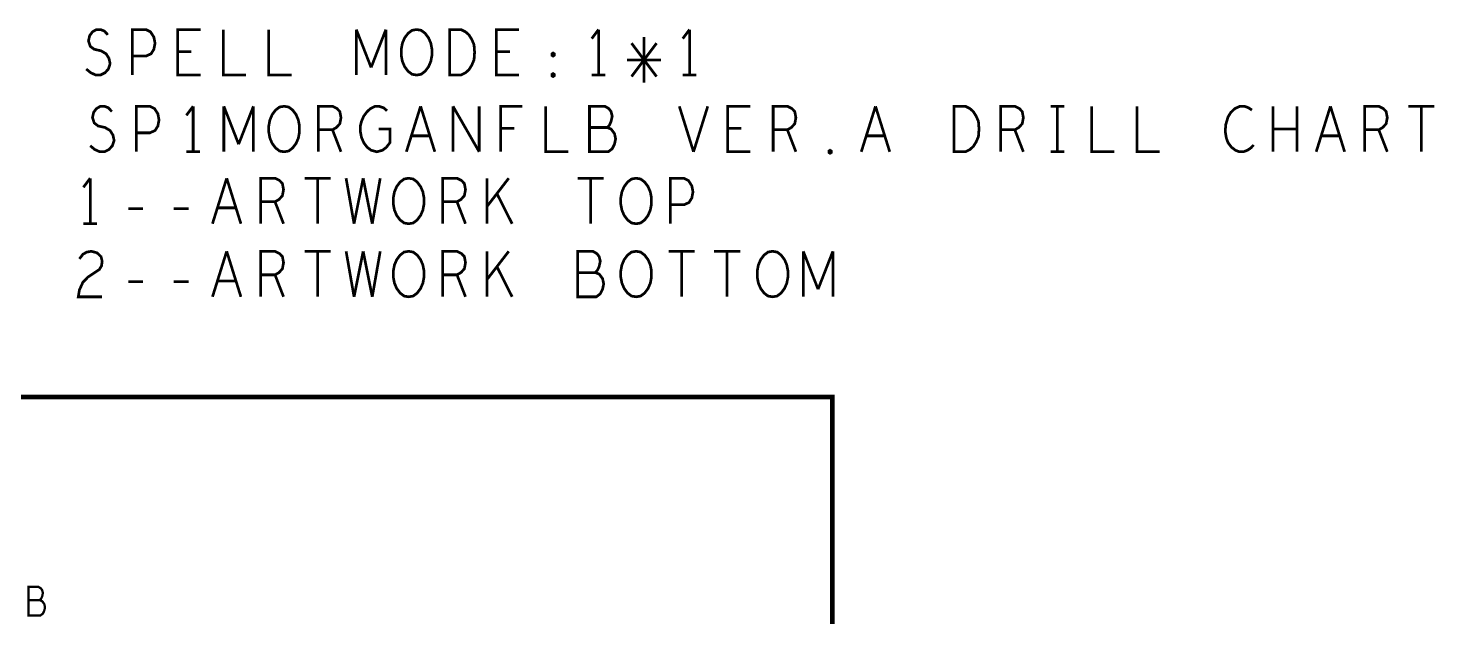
# Model space of a CAD drawing. Header units: millimetres. Extents: x 3885 to 4350, y -149 to 182.
# Drawn here: x 4114.5 to 4193.1, y 33.7 to 66.6 of the extents above; entities that cross this region are included whole.
import ezdxf

# ---------------------------------------------------------------- set-up
doc = ezdxf.new("R2010")
doc.units = ezdxf.units.MM
doc.header["$LTSCALE"] = 23.1
doc.layers.get('0').update_dxf_attribs({"linetype": 'CONTINUOUS'})

msp = doc.modelspace()

# ---------------------------------------------------------------- linework, layer by layer
for points, const_width in [([(4117.718, 64.301), (4117.972, 64.09), (4118.258, 63.963), (4118.512, 63.963), (4118.766, 64.09), (4118.956, 64.301), (4119.052, 64.598), (4118.988, 64.894), (4118.829, 65.148), (4118.544, 65.317), (4118.163, 65.402), (4117.94, 65.571), (4117.845, 65.868), (4117.909, 66.164), (4118.067, 66.376), (4118.29, 66.503), (4118.512, 66.503), (4118.734, 66.418), (4118.925, 66.206)], 0.152), ([(4120.29, 63.963), (4120.29, 66.503), (4121.052, 66.503), (4121.306, 66.376), (4121.496, 66.079), (4121.56, 65.741), (4121.496, 65.402), (4121.338, 65.148), (4121.052, 65.021), (4120.29, 65.021)], 0.152), ([(4124.1, 63.963), (4122.83, 63.963), (4122.83, 66.503), (4124.1, 66.503)], 0.152), ([(4125.37, 66.503), (4125.37, 63.963), (4126.64, 63.963)], 0.152), ([(4127.91, 66.503), (4127.91, 63.963), (4129.18, 63.963)], 0.152), ([(4132.799, 63.963), (4132.799, 66.503)], 0.152), ([(4132.799, 66.503), (4133.625, 64.386)], 0.152), ([(4133.625, 64.386), (4134.45, 66.503)], 0.152), ([(4134.45, 66.503), (4134.45, 63.963)], 0.152), ([(4141.88, 63.963), (4140.61, 63.963), (4140.61, 66.503), (4141.88, 66.503)], 0.152), ([(4146.325, 66.503), (4145.944, 65.995)], 0.152), ([(4146.325, 63.963), (4146.325, 66.503)], 0.152), ([(4148.865, 66.079), (4148.865, 63.539)], 0.152), ([(4151.405, 66.503), (4151.024, 65.995)], 0.152), ([(4151.405, 63.963), (4151.405, 66.503)], 0.152), ([(4123.592, 65.275), (4122.83, 65.275)], 0.152), ([(4141.372, 65.275), (4140.61, 65.275)], 0.152), ([(4148.166, 63.878), (4149.563, 65.741)], 0.152), ([(4149.563, 63.878), (4148.166, 65.741)], 0.152), ([(4147.912, 64.809), (4149.817, 64.809)], 0.152), ([(4145.944, 63.963), (4146.706, 63.963)], 0.152), ([(4151.024, 63.963), (4151.786, 63.963)], 0.152), ([(4117.941, 60.019), (4118.195, 59.807), (4118.481, 59.68), (4118.735, 59.68), (4118.989, 59.807), (4119.18, 60.019), (4119.275, 60.315), (4119.211, 60.612), (4119.053, 60.866), (4118.767, 61.035), (4118.386, 61.12), (4118.164, 61.289), (4118.068, 61.585), (4118.132, 61.882), (4118.291, 62.093), (4118.513, 62.22), (4118.735, 62.22), (4118.957, 62.136), (4119.148, 61.924)], 0.152), ([(4120.513, 59.68), (4120.513, 62.22), (4121.275, 62.22), (4121.529, 62.093), (4121.72, 61.797), (4121.783, 61.458), (4121.72, 61.12), (4121.561, 60.866), (4121.275, 60.739), (4120.513, 60.739)], 0.152), ([(4123.688, 62.22), (4123.307, 61.712)], 0.152), ([(4123.688, 59.68), (4123.688, 62.22)], 0.152), ([(4125.403, 59.68), (4125.403, 62.22)], 0.152), ([(4125.403, 62.22), (4126.228, 60.104)], 0.152), ([(4126.228, 60.104), (4127.054, 62.22)], 0.152), ([(4127.054, 62.22), (4127.054, 59.68)], 0.152), ([(4130.673, 59.68), (4130.673, 62.22), (4131.467, 62.22), (4131.721, 62.093), (4131.88, 61.924), (4131.943, 61.585), (4131.88, 61.247), (4131.689, 61.035), (4131.467, 60.908), (4130.673, 60.908)], 0.152), ([(4134.039, 60.95), (4134.674, 60.95), (4134.674, 60.188), (4134.483, 59.934), (4134.261, 59.765), (4133.943, 59.68), (4133.626, 59.765), (4133.404, 59.934), (4133.213, 60.188), (4133.086, 60.485), (4133.023, 60.823), (4133.023, 61.12), (4133.086, 61.374), (4133.213, 61.67), (4133.404, 61.924), (4133.594, 62.093), (4133.848, 62.22), (4134.07, 62.22), (4134.324, 62.136), (4134.515, 61.966)], 0.152), ([(4135.594, 59.68), (4136.388, 62.22)], 0.152), ([(4136.388, 62.22), (4137.182, 59.68)], 0.152), ([(4138.198, 59.68), (4138.198, 62.22)], 0.152), ([(4138.198, 62.22), (4139.658, 59.68)], 0.152), ([(4139.658, 59.68), (4139.658, 62.22)], 0.152), ([(4140.865, 59.68), (4140.865, 62.22), (4142.071, 62.22)], 0.152), ([(4143.373, 62.22), (4143.373, 59.68), (4144.643, 59.68)], 0.152), ([(4146.802, 61.035), (4146.929, 61.162), (4147.024, 61.374), (4147.088, 61.67), (4147.024, 61.924), (4146.897, 62.093), (4146.675, 62.22), (4145.818, 62.22), (4145.818, 59.68), (4146.866, 59.68), (4147.088, 59.85), (4147.215, 60.104), (4147.278, 60.4), (4147.215, 60.696), (4147.024, 60.95), (4146.802, 61.035), (4145.818, 61.035)], 0.152), ([(4150.834, 62.22), (4151.628, 59.68)], 0.152), ([(4151.628, 59.68), (4152.422, 62.22)], 0.152), ([(4154.803, 59.68), (4153.533, 59.68), (4153.533, 62.22), (4154.803, 62.22)], 0.152), ([(4156.073, 59.68), (4156.073, 62.22), (4156.867, 62.22), (4157.121, 62.093), (4157.28, 61.924), (4157.343, 61.585), (4157.28, 61.247), (4157.089, 61.035), (4156.867, 60.908), (4156.073, 60.908)], 0.152), ([(4160.994, 59.68), (4161.788, 62.22)], 0.152), ([(4161.788, 62.22), (4162.582, 59.68)], 0.152), ([(4168.773, 59.68), (4168.773, 62.22), (4169.567, 62.22), (4169.821, 62.093), (4169.98, 61.924), (4170.043, 61.585), (4169.98, 61.247), (4169.789, 61.035), (4169.567, 60.908), (4168.773, 60.908)], 0.152), ([(4171.567, 62.22), (4172.329, 62.22)], 0.152), ([(4171.948, 62.22), (4171.948, 59.68)], 0.152), ([(4173.853, 62.22), (4173.853, 59.68), (4175.123, 59.68)], 0.152), ([(4176.393, 62.22), (4176.393, 59.68), (4177.663, 59.68)], 0.152), ([(4182.807, 62.009), (4182.616, 62.136), (4182.394, 62.22), (4182.14, 62.22), (4181.854, 62.093), (4181.632, 61.882), (4181.473, 61.628), (4181.346, 61.204), (4181.314, 60.823), (4181.378, 60.442), (4181.473, 60.188), (4181.664, 59.934), (4181.886, 59.765), (4182.108, 59.68), (4182.33, 59.68), (4182.553, 59.765), (4182.743, 59.892), (4182.902, 60.061)], 0.152), ([(4183.981, 59.68), (4183.981, 62.22)], 0.152), ([(4185.315, 62.22), (4185.315, 59.68)], 0.152), ([(4186.394, 59.68), (4187.188, 62.22)], 0.152), ([(4187.188, 62.22), (4187.982, 59.68)], 0.152), ([(4189.093, 59.68), (4189.093, 62.22), (4189.887, 62.22), (4190.141, 62.093), (4190.3, 61.924), (4190.363, 61.585), (4190.3, 61.247), (4190.109, 61.035), (4189.887, 60.908), (4189.093, 60.908)], 0.152), ([(4191.538, 62.22), (4192.998, 62.22)], 0.152), ([(4192.268, 62.22), (4192.268, 59.68)], 0.152), ([(4131.467, 60.908), (4131.943, 59.68)], 0.152), ([(4136.896, 60.569), (4135.88, 60.569)], 0.152), ([(4141.627, 60.993), (4140.865, 60.993)], 0.152), ([(4154.295, 60.993), (4153.533, 60.993)], 0.152), ([(4156.867, 60.908), (4157.343, 59.68)], 0.152), ([(4162.296, 60.569), (4161.28, 60.569)], 0.152), ([(4169.567, 60.908), (4170.043, 59.68)], 0.152), ([(4185.315, 60.95), (4183.981, 60.95)], 0.152), ([(4187.696, 60.569), (4186.68, 60.569)], 0.152), ([(4189.887, 60.908), (4190.363, 59.68)], 0.152), ([(4123.307, 59.68), (4124.069, 59.68)], 0.152), ([(4171.567, 59.68), (4172.329, 59.68)], 0.152), ([(4117.941, 58.204), (4117.56, 57.696)], 0.152), ([(4117.941, 55.664), (4117.941, 58.204)], 0.152), ([(4124.767, 55.664), (4125.561, 58.204)], 0.152), ([(4125.561, 58.204), (4126.355, 55.664)], 0.152), ([(4127.466, 55.664), (4127.466, 58.204), (4128.26, 58.204), (4128.514, 58.077), (4128.672, 57.907), (4128.736, 57.569), (4128.672, 57.23), (4128.482, 57.018), (4128.26, 56.891), (4127.466, 56.891)], 0.152), ([(4129.911, 58.204), (4131.371, 58.204)], 0.152), ([(4130.641, 58.204), (4130.641, 55.664)], 0.152), ([(4132.228, 58.204), (4132.673, 55.664)], 0.152), ([(4132.673, 55.664), (4133.181, 58.204)], 0.152), ([(4133.181, 58.204), (4133.689, 55.664)], 0.152), ([(4133.689, 55.664), (4134.133, 58.204)], 0.152), ([(4137.626, 55.664), (4137.626, 58.204), (4138.42, 58.204), (4138.674, 58.077), (4138.832, 57.907), (4138.896, 57.569), (4138.832, 57.23), (4138.642, 57.018), (4138.42, 56.891), (4137.626, 56.891)], 0.152), ([(4140.102, 55.664), (4140.102, 58.204)], 0.152), ([(4141.309, 58.204), (4140.102, 56.637)], 0.152), ([(4145.151, 58.204), (4146.611, 58.204)], 0.152), ([(4145.881, 58.204), (4145.881, 55.664)], 0.152), ([(4150.326, 55.664), (4150.326, 58.204), (4151.088, 58.204), (4151.342, 58.077), (4151.532, 57.78), (4151.596, 57.442), (4151.532, 57.103), (4151.374, 56.849), (4151.088, 56.722), (4150.326, 56.722)], 0.152), ([(4141.499, 55.664), (4140.642, 57.357)], 0.152), ([(4126.069, 56.553), (4125.053, 56.553)], 0.152), ([(4128.26, 56.891), (4128.736, 55.664)], 0.152), ([(4138.42, 56.891), (4138.896, 55.664)], 0.152), ([(4120.068, 56.51), (4120.894, 56.51)], 0.152), ([(4122.608, 56.51), (4123.434, 56.51)], 0.152), ([(4117.56, 55.664), (4118.322, 55.664)], 0.152), ([(4117.338, 53.702), (4117.529, 53.956), (4117.751, 54.083), (4118.005, 54.126), (4118.322, 54.041), (4118.545, 53.829), (4118.608, 53.575), (4118.576, 53.321), (4118.449, 53.11), (4117.814, 52.686), (4117.529, 52.39), (4117.338, 51.967), (4117.275, 51.586), (4118.608, 51.586)], 0.152), ([(4124.768, 51.586), (4125.561, 54.126)], 0.152), ([(4125.561, 54.126), (4126.355, 51.586)], 0.152), ([(4127.466, 51.586), (4127.466, 54.126), (4128.26, 54.126), (4128.514, 53.999), (4128.673, 53.829), (4128.736, 53.491), (4128.673, 53.152), (4128.482, 52.94), (4128.26, 52.813), (4127.466, 52.813)], 0.152), ([(4129.911, 54.126), (4131.372, 54.126)], 0.152), ([(4130.641, 54.126), (4130.641, 51.586)], 0.152), ([(4132.229, 54.126), (4132.673, 51.586)], 0.152), ([(4132.673, 51.586), (4133.181, 54.126)], 0.152), ([(4133.181, 54.126), (4133.689, 51.586)], 0.152), ([(4133.689, 51.586), (4134.134, 54.126)], 0.152), ([(4137.626, 51.586), (4137.626, 54.126), (4138.42, 54.126), (4138.674, 53.999), (4138.833, 53.829), (4138.896, 53.491), (4138.833, 53.152), (4138.642, 52.94), (4138.42, 52.813), (4137.626, 52.813)], 0.152), ([(4140.103, 51.586), (4140.103, 54.126)], 0.152), ([(4141.309, 54.126), (4140.103, 52.559)], 0.152), ([(4146.135, 52.94), (4146.262, 53.067), (4146.358, 53.279), (4146.421, 53.575), (4146.358, 53.829), (4146.231, 53.999), (4146.008, 54.126), (4145.151, 54.126), (4145.151, 51.586), (4146.199, 51.586), (4146.421, 51.755), (4146.548, 52.009), (4146.612, 52.305), (4146.548, 52.602), (4146.358, 52.856), (4146.135, 52.94), (4145.151, 52.94)], 0.152), ([(4150.231, 54.126), (4151.692, 54.126)], 0.152), ([(4150.961, 54.126), (4150.961, 51.586)], 0.152), ([(4152.771, 54.126), (4154.232, 54.126)], 0.152), ([(4153.501, 54.126), (4153.501, 51.586)], 0.152), ([(4157.756, 51.586), (4157.756, 54.126)], 0.152), ([(4157.756, 54.126), (4158.581, 52.009)], 0.152), ([(4158.581, 52.009), (4159.407, 54.126)], 0.152), ([(4159.407, 54.126), (4159.407, 51.586)], 0.152), ([(4128.26, 52.813), (4128.736, 51.586)], 0.152), ([(4138.42, 52.813), (4138.896, 51.586)], 0.152), ([(4141.5, 51.586), (4140.643, 53.279)], 0.152), ([(4120.069, 52.432), (4120.894, 52.432)], 0.152), ([(4122.609, 52.432), (4123.434, 52.432)], 0.152), ([(4126.069, 52.475), (4125.053, 52.475)], 0.152), ([(4115.119, 34.654), (4115.198, 34.734), (4115.258, 34.867), (4115.298, 35.054), (4115.258, 35.214), (4115.178, 35.321), (4115.039, 35.401), (4114.502, 35.401), (4114.502, 33.8), (4115.158, 33.8), (4115.298, 33.907), (4115.377, 34.067), (4115.417, 34.254), (4115.377, 34.44), (4115.258, 34.6), (4115.119, 34.654), (4114.502, 34.654)], 0.127)]:
    msp.add_lwpolyline(points, dxfattribs=dict(const_width=const_width))
for points, const_width in [([(4136.165, 63.963), (4135.911, 64.005), (4135.689, 64.174), (4135.498, 64.428), (4135.371, 64.725), (4135.308, 65.063), (4135.308, 65.402), (4135.371, 65.741), (4135.498, 66.037), (4135.689, 66.291), (4135.911, 66.46), (4136.165, 66.503), (4136.419, 66.46), (4136.641, 66.291), (4136.832, 66.037), (4136.959, 65.741), (4137.022, 65.402), (4137.022, 65.063), (4136.959, 64.725), (4136.832, 64.428), (4136.641, 64.174), (4136.419, 64.005)], 0.152), ([(4138.006, 63.963), (4138.006, 66.503), (4138.641, 66.503), (4138.895, 66.376), (4139.086, 66.206), (4139.245, 65.952), (4139.372, 65.656), (4139.403, 65.233), (4139.372, 64.809), (4139.245, 64.513), (4139.086, 64.259), (4138.895, 64.09), (4138.641, 63.963)], 0.152), ([(4143.785, 65.021), (4143.721, 65.063), (4143.721, 65.148), (4143.785, 65.19), (4143.848, 65.148), (4143.848, 65.063)], 0.152), ([(4143.785, 63.878), (4143.721, 63.92), (4143.721, 64.005), (4143.785, 64.047), (4143.848, 64.005), (4143.848, 63.92)], 0.152), ([(4128.768, 59.68), (4128.514, 59.723), (4128.292, 59.892), (4128.101, 60.146), (4127.974, 60.442), (4127.911, 60.781), (4127.911, 61.12), (4127.974, 61.458), (4128.101, 61.755), (4128.292, 62.009), (4128.514, 62.178), (4128.768, 62.22), (4129.022, 62.178), (4129.244, 62.009), (4129.435, 61.755), (4129.562, 61.458), (4129.625, 61.12), (4129.625, 60.781), (4129.562, 60.442), (4129.435, 60.146), (4129.244, 59.892), (4129.022, 59.723)], 0.152), ([(4166.17, 59.68), (4166.17, 62.22), (4166.805, 62.22), (4167.059, 62.093), (4167.249, 61.924), (4167.408, 61.67), (4167.535, 61.374), (4167.567, 60.95), (4167.535, 60.527), (4167.408, 60.231), (4167.249, 59.977), (4167.059, 59.807), (4166.805, 59.68)], 0.152), ([(4159.248, 59.596), (4159.185, 59.638), (4159.185, 59.723), (4159.248, 59.765), (4159.312, 59.723), (4159.312, 59.638)], 0.152), ([(4135.721, 55.664), (4135.467, 55.706), (4135.245, 55.875), (4135.054, 56.129), (4134.927, 56.426), (4134.864, 56.764), (4134.864, 57.103), (4134.927, 57.442), (4135.054, 57.738), (4135.245, 57.992), (4135.467, 58.161), (4135.721, 58.204), (4135.975, 58.161), (4136.197, 57.992), (4136.388, 57.738), (4136.515, 57.442), (4136.578, 57.103), (4136.578, 56.764), (4136.515, 56.426), (4136.388, 56.129), (4136.197, 55.875), (4135.975, 55.706)], 0.152), ([(4148.421, 55.664), (4148.167, 55.706), (4147.945, 55.875), (4147.754, 56.129), (4147.627, 56.426), (4147.564, 56.764), (4147.564, 57.103), (4147.627, 57.442), (4147.754, 57.738), (4147.945, 57.992), (4148.167, 58.161), (4148.421, 58.204), (4148.675, 58.161), (4148.897, 57.992), (4149.088, 57.738), (4149.215, 57.442), (4149.278, 57.103), (4149.278, 56.764), (4149.215, 56.426), (4149.088, 56.129), (4148.897, 55.875), (4148.675, 55.706)], 0.152), ([(4135.721, 51.586), (4135.467, 51.628), (4135.245, 51.797), (4135.055, 52.051), (4134.928, 52.348), (4134.864, 52.686), (4134.864, 53.025), (4134.928, 53.364), (4135.055, 53.66), (4135.245, 53.914), (4135.467, 54.083), (4135.721, 54.126), (4135.975, 54.083), (4136.198, 53.914), (4136.388, 53.66), (4136.515, 53.364), (4136.579, 53.025), (4136.579, 52.686), (4136.515, 52.348), (4136.388, 52.051), (4136.198, 51.797), (4135.975, 51.628)], 0.152), ([(4148.421, 51.586), (4148.167, 51.628), (4147.945, 51.797), (4147.755, 52.051), (4147.628, 52.348), (4147.564, 52.686), (4147.564, 53.025), (4147.628, 53.364), (4147.755, 53.66), (4147.945, 53.914), (4148.167, 54.083), (4148.421, 54.126), (4148.675, 54.083), (4148.898, 53.914), (4149.088, 53.66), (4149.215, 53.364), (4149.279, 53.025), (4149.279, 52.686), (4149.215, 52.348), (4149.088, 52.051), (4148.898, 51.797), (4148.675, 51.628)], 0.152), ([(4156.041, 51.586), (4155.787, 51.628), (4155.565, 51.797), (4155.375, 52.051), (4155.248, 52.348), (4155.184, 52.686), (4155.184, 53.025), (4155.248, 53.364), (4155.375, 53.66), (4155.565, 53.914), (4155.787, 54.083), (4156.041, 54.126), (4156.295, 54.083), (4156.518, 53.914), (4156.708, 53.66), (4156.835, 53.364), (4156.899, 53.025), (4156.899, 52.686), (4156.835, 52.348), (4156.708, 52.051), (4156.518, 51.797), (4156.295, 51.628)], 0.152), ([(4070.768, 45.989), (4159.372, 45.989), (4159.372, -80.121), (4070.768, -80.121)], 0.254)]:
    msp.add_lwpolyline(points, close=True, dxfattribs=dict(const_width=const_width))

doc.saveas('drawing.dxf')
